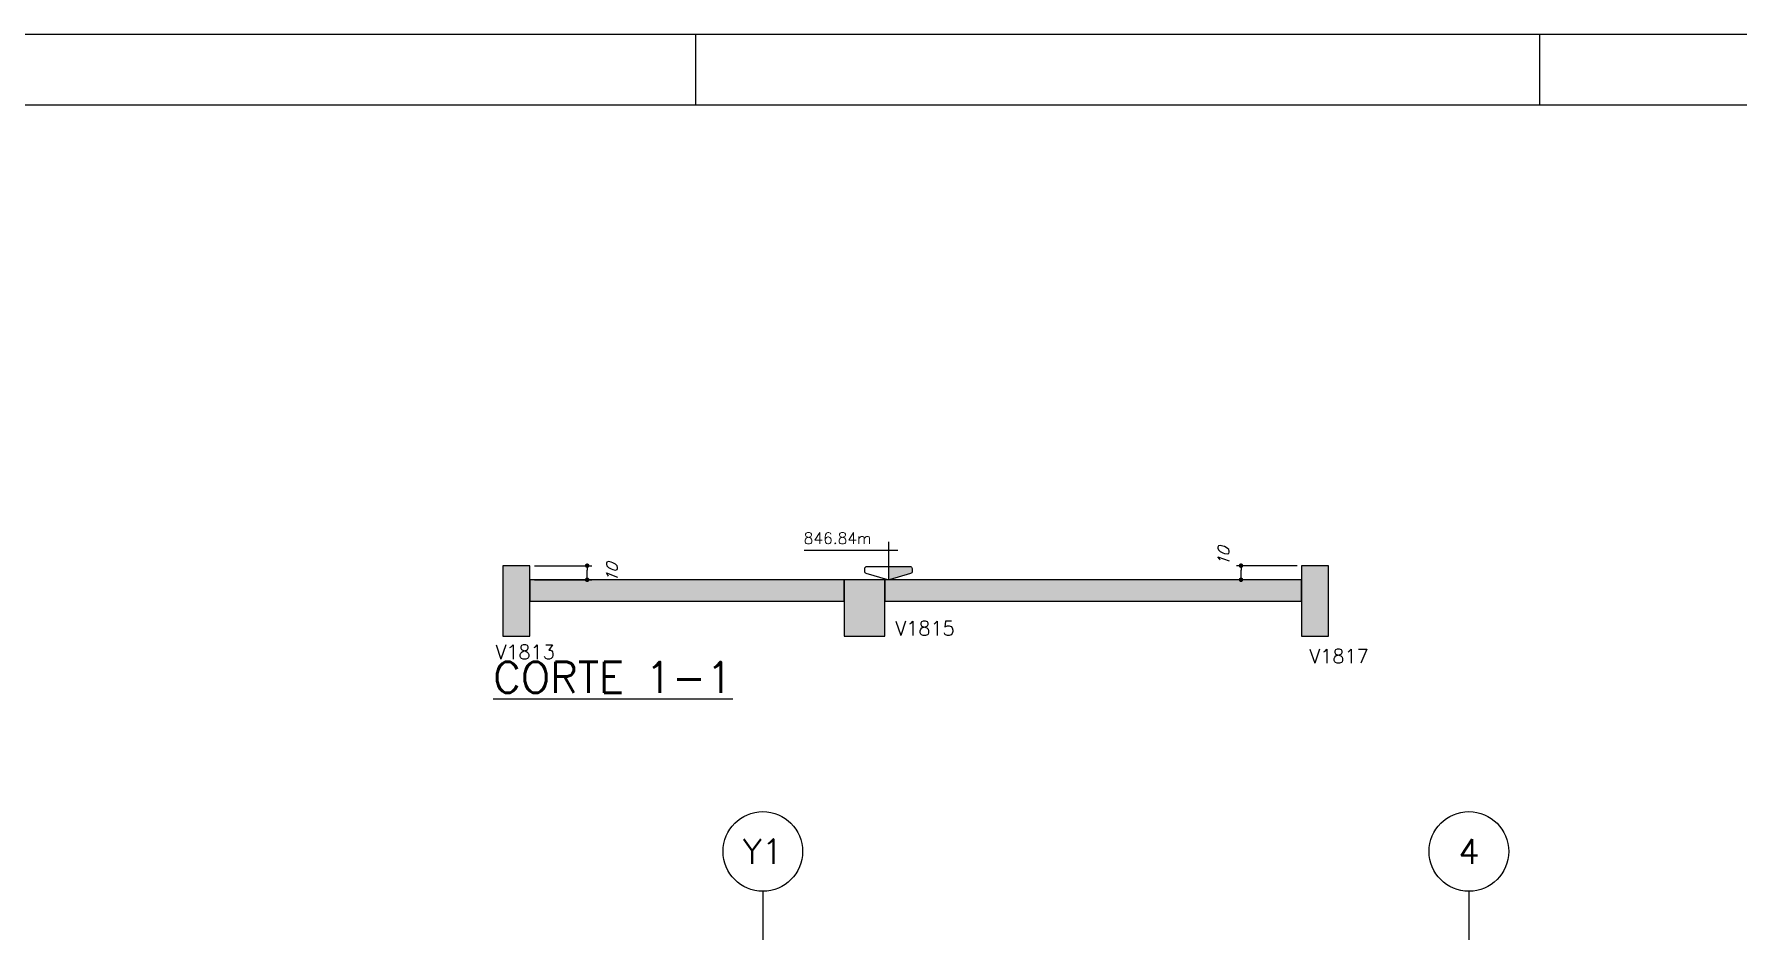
# Model space of a CAD drawing. Header units: millimetres. Extents: x -2404 to 6316, y -1750 to 2455.
# Drawn here: x -1226 to -19, y 1820 to 2455 of the extents above; entities that cross this region are included whole.
import ezdxf
from ezdxf.enums import TextEntityAlignment as Align

# ---------------------------------------------------------------- set-up
doc = ezdxf.new("R2010")
doc.units = ezdxf.units.MM
doc.header["$LTSCALE"] = 50
doc.linetypes.add('EIXO', pattern=[6.8, 6, -0.4, 0, -0.4])
for name, color, linetype in [('F-AUX', 2, 'Continuous'), ('F-CORTE', 4, 'Continuous'), ('F-COTAS', 106, 'Continuous'), ('F-EIXO', 12, 'EIXO'), ('F-MARGEM', 1, 'Continuous'), ('F-SOLIDO', 71, 'Continuous'), ('F-SOLIDO-CORTE', 71, 'Continuous'), ('F-TEXTO', 6, 'Continuous'), ('F-TEXTO-YELLOW', 2, 'Continuous')]:
    doc.layers.add(name, color=color, linetype=linetype)
doc.styles.add('CP-TEXT-INCL', font='romans.shx', dxfattribs={"oblique": 20})
doc.styles.add('MCP', font='romans.shx')
doc.styles.add('ROMANS', font='romans.shx')
doc.dimstyles.new('CP-COTAS-50', dxfattribs={"dimscale": 0.64, "dimtxt": 12.5, "dimasz": 5, "dimexe": 5, "dimexo": 5, "dimgap": 2.5, "dimtad": 1, "dimdec": 1, "dimdsep": 46, "dimtxsty": 'CP-TEXT-INCL', "dimblk1": 'DOT', "dimblk2": 'DOT', "dimsah": 1, "dimcen": 9, "dimclrd": 256, "dimclre": 256, "dimclrt": 256, "dimadec": 0, "dimazin": 0, "dimtfac": 1, "dimtdec": 1, "dimtmove": 2, "dimatfit": 3, "dimldrblk": 'DOT', "dimfxl": 0, "dimtolj": 1, "dimarcsym": 0})

# ---------------------------------------------------------------- blocks, each defined once
blk = doc.blocks.new('*U19')
at = {"layer": 'F-EIXO'}
blk.add_line((0, 0), (0, -2579.8), dxfattribs=at)
at = {"layer": 'F-EIXO', "color": 2, "linetype": 'Continuous'}
blk.add_circle((0, 28.2), 28.2, dxfattribs=at)
at = {"layer": 'F-TEXTO', "style": 'ROMANS'}
blk.add_attdef('EIXO', text='', height=17.5, rotation=360, dxfattribs=at).set_placement((0, 28.2), align=Align.MIDDLE_CENTER)
blk = doc.blocks.new('*U20')
at = {"layer": 'F-EIXO'}
blk.add_line((0, 0), (0, -2579.8), dxfattribs=at)
at = {"layer": 'F-EIXO', "color": 2, "linetype": 'Continuous'}
blk.add_circle((0, 28.2), 28.2, dxfattribs=at)
at = {"layer": 'F-TEXTO', "style": 'ROMANS'}
blk.add_attdef('EIXO', text='', height=17.5, rotation=360, dxfattribs=at).set_placement((0, 28.2), align=Align.MIDDLE_CENTER)
blk = doc.blocks.new('Nível - Vista')
at = {"layer": 'F-SOLIDO'}
blk.add_hatch(color=256, dxfattribs=at).paths.add_polyline_path([(0, 0.238), (-0.38, 0.238, 0.414214), (-0.42, 0.198), (-0.42, 0.148, 0.331206), (-0.391, 0.11), (-0.011, 0.002, 0.072993), (0, 0)])
at = {"layer": 'F-AUX', "color": 2}
for p, q in [((0, 0.67), (0, 0)), ((-0.168, 0.521), (1.493, 0.521))]:
    blk.add_line(p, q, dxfattribs=at)
blk.add_lwpolyline([(-0.011, 0.002, 0.146769), (0.011, 0.002), (0.391, 0.11, 0.331206), (0.42, 0.148), (0.42, 0.198, 0.414214), (0.38, 0.238), (-0.38, 0.238, 0.414214), (-0.42, 0.198), (-0.42, 0.148, 0.331206), (-0.391, 0.11), (-0.011, 0.002, 0.146769), (0.011, 0.002)], format="xyb", dxfattribs=at)
at = {"layer": 'F-TEXTO', "color": 3, "style": 'MCP'}
blk.add_attdef('NÍVEL', (0.19, 0.636), '', height=0.25, dxfattribs=at)
blk = doc.blocks.new('_DOT')
at = {"color": 0, "linetype": 'ByBlock'}
blk.add_line((-0.5, 0), (-1, 0), dxfattribs=at)
at = {"color": 0, "linetype": 'ByBlock', "const_width": 0.5}
blk.add_lwpolyline([(-0.25, 0, 1), (0.25, 0, 1)], format="xyb", close=True, dxfattribs=at)
blk = doc.blocks.new('*D124')
at = {"layer": 'DEFPOINTS', "color": 0, "transparency": 16777216}
for p in [(-370.9, 2078.4), (-328, 2078.4), (-328, 2068.4)]:
    blk.add_point(p, dxfattribs=at)
at = {"layer": 'F-COTAS', "lineweight": -2, "transparency": 16777216}
for p, q in [((-331.2, 2078.4), (-374.1, 2078.4)), ((-331.2, 2068.4), (-374.1, 2068.4)), ((-370.9, 2071.6), (-370.9, 2075.2))]:
    blk.add_line(p, q, dxfattribs=at)
at = {"layer": 'F-COTAS', "lineweight": -2, "transparency": 16777216, "xscale": 3.2, "yscale": 3.2, "zscale": 3.2}
for p, rotation in [((-370.9, 2078.4), 90), ((-370.9, 2068.4), 270)]:
    blk.add_blockref('_DOT', p, dxfattribs=dict(at, rotation=rotation))
at = {"layer": 'F-COTAS', "transparency": 16777216, "insert": (-383.2, 2084.8), "char_height": 8, "attachment_point": 5, "rotation": 90, "style": 'CP-TEXT-INCL'}
blk.add_mtext('\\A1;10', dxfattribs=at)
blk = doc.blocks.new('*D125')
at = {"layer": 'DEFPOINTS', "color": 0, "transparency": 16777216}
for p in [(-874.5, 2078.4), (-833.9, 2078.4), (-874.5, 2068.4)]:
    blk.add_point(p, dxfattribs=at)
at = {"layer": 'F-COTAS', "lineweight": -2, "transparency": 16777216}
for p, q in [((-871.3, 2078.4), (-830.7, 2078.4)), ((-871.3, 2068.4), (-830.7, 2068.4)), ((-833.9, 2071.6), (-833.9, 2075.2))]:
    blk.add_line(p, q, dxfattribs=at)
at = {"layer": 'F-COTAS', "lineweight": -2, "transparency": 16777216, "xscale": 3.2, "yscale": 3.2, "zscale": 3.2}
for p, rotation in [((-833.9, 2078.4), 90), ((-833.9, 2068.4), 270)]:
    blk.add_blockref('_DOT', p, dxfattribs=dict(at, rotation=rotation))
at = {"layer": 'F-COTAS', "transparency": 16777216, "insert": (-816.3, 2073.4), "char_height": 8, "attachment_point": 5, "rotation": 90, "style": 'CP-TEXT-INCL'}
blk.add_mtext('\\A1;10', dxfattribs=at)
blk = doc.blocks.new('A0-3L')
at = {"layer": 'F-MARGEM', "color": 2}
for p, q in [((32.95, 83.1), (32.95, 84.1)), ((44.9, 84.1), (44.9, 83.1))]:
    blk.add_line(p, q, dxfattribs=at)
blk.add_lwpolyline([(0, 0), (0, 84.1), (174.4, 84.1), (174.4, 0)], close=True, dxfattribs=at)
at = {"layer": 'F-MARGEM', "color": 7}
blk.add_lwpolyline([(2.5, 83.1), (173.4, 83.1), (173.4, 1), (2.5, 1)], close=True, dxfattribs=at)

msp = doc.modelspace()

# ---------------------------------------------------------------- hatches: boundary and pattern name
at = {"layer": 'F-SOLIDO-CORTE', "linetype": 'Continuous'}
for points in [[(-893.5, 2071.884), (-893.5, 2062.197), (-893.5, 2028.379), (-880.649, 2028.379), (-878.181, 2028.379), (-874.5, 2028.379), (-874.5, 2034.874), (-874.5, 2044.561), (-874.5, 2078.379), (-876.968, 2078.379), (-880.649, 2078.379), (-893.5, 2078.379)], [(-328, 2067.165), (-328, 2057.568), (-328, 2028.379), (-316.908, 2028.379), (-312.647, 2028.379), (-309, 2028.379), (-309, 2039.593), (-309, 2049.19), (-309, 2078.379), (-313.261, 2078.379), (-316.908, 2078.379), (-328, 2078.379)], [(-724.011, 2068.379), (-874.5, 2068.379), (-874.5, 2066.43), (-874.5, 2063.524), (-874.5, 2053.379), (-724.011, 2053.379), (-695.11, 2053.379), (-652, 2053.379), (-652, 2055.327), (-652, 2058.234), (-652, 2068.379), (-680.902, 2068.379)], [(-652, 2063.183), (-652, 2055.433), (-652, 2028.379), (-632.386, 2028.379), (-628.619, 2028.379), (-623, 2028.379), (-623, 2033.575), (-623, 2041.325), (-623, 2068.379), (-626.767, 2068.379), (-632.386, 2068.379), (-652, 2068.379)], [(-385.434, 2068.379), (-385.609, 2068.379), (-570.93, 2068.379), (-586.128, 2068.379), (-608.797, 2068.379), (-623, 2068.379), (-623, 2066.43), (-623, 2063.524), (-623, 2053.379), (-608.797, 2053.379), (-593.599, 2053.379), (-570.93, 2053.379), (-385.609, 2053.379), (-385.434, 2053.379), (-362.313, 2053.379), (-328, 2053.379), (-328, 2056.64), (-328, 2059.478), (-328, 2068.379), (-351.121, 2068.379)]]:
    msp.add_hatch(color=256, dxfattribs=at).paths.add_polyline_path(points, flags=16)

# ---------------------------------------------------------------- linework, layer by layer
at = {"layer": 'F-CORTE', "linetype": 'Continuous'}
for p, q in [((-880.649, 2078.379), (-893.5, 2078.379)), ((-893.5, 2078.379), (-893.5, 2077.729)), ((-893.5, 2077.729), (-893.5, 2076.474)), ((-893.5, 2076.474), (-893.5, 2073.379)), ((-876.968, 2078.379), (-880.649, 2078.379)), ((-874.5, 2078.379), (-876.968, 2078.379)), ((-874.5, 2068.379), (-874.5, 2078.379)), ((-316.908, 2078.379), (-328, 2078.379)), ((-328, 2078.379), (-328, 2068.379)), ((-313.261, 2078.379), (-316.908, 2078.379)), ((-309, 2078.379), (-313.261, 2078.379)), ((-309, 2049.19), (-309, 2078.379)), ((-893.5, 2073.379), (-893.5, 2073.379)), ((-893.5, 2073.379), (-893.5, 2071.884)), ((-893.5, 2071.884), (-893.5, 2033.379)), ((-724.011, 2068.379), (-874.5, 2068.379)), ((-652, 2068.379), (-724.011, 2068.379)), ((-632.386, 2068.379), (-652, 2068.379)), ((-626.767, 2068.379), (-632.386, 2068.379)), ((-623, 2068.379), (-626.767, 2068.379)), ((-385.434, 2068.379), (-623, 2068.379)), ((-328, 2068.379), (-385.434, 2068.379)), ((-874.5, 2044.561), (-874.5, 2053.379)), ((-874.5, 2053.379), (-724.011, 2053.379)), ((-724.011, 2053.379), (-695.11, 2053.379)), ((-695.11, 2053.379), (-652, 2053.379)), ((-652, 2053.379), (-652, 2028.379)), ((-623, 2041.325), (-623, 2053.379)), ((-623, 2053.379), (-608.797, 2053.379)), ((-608.797, 2053.379), (-593.599, 2053.379)), ((-593.599, 2053.379), (-570.93, 2053.379)), ((-570.93, 2053.379), (-385.609, 2053.379)), ((-385.609, 2053.379), (-385.434, 2053.379)), ((-385.434, 2053.379), (-362.313, 2053.379)), ((-362.313, 2053.379), (-328, 2053.379)), ((-328, 2053.379), (-328, 2028.379)), ((-874.5, 2034.874), (-874.5, 2044.561)), ((-623, 2033.575), (-623, 2041.325)), ((-309, 2039.593), (-309, 2049.19)), ((-309, 2028.379), (-309, 2039.593)), ((-893.5, 2033.379), (-893.5, 2032.729)), ((-893.5, 2032.729), (-893.5, 2031.504)), ((-893.5, 2031.504), (-893.5, 2028.379)), ((-893.5, 2028.379), (-893.5, 2028.379)), ((-893.5, 2028.379), (-880.649, 2028.379)), ((-880.649, 2028.379), (-878.181, 2028.379)), ((-878.181, 2028.379), (-874.5, 2028.379)), ((-874.5, 2028.379), (-874.5, 2034.874)), ((-652, 2028.379), (-632.386, 2028.379)), ((-632.386, 2028.379), (-628.619, 2028.379)), ((-628.619, 2028.379), (-623, 2028.379)), ((-623, 2028.379), (-623, 2033.575)), ((-328, 2028.379), (-316.908, 2028.379)), ((-316.908, 2028.379), (-312.647, 2028.379)), ((-312.647, 2028.379), (-309, 2028.379))]:
    msp.add_line(p, q, dxfattribs=at)
at = {"layer": 'F-SOLIDO-CORTE', "linetype": 'Continuous'}
for points in [[(-893.5, 2071.884), (-893.5, 2062.197), (-893.5, 2028.379), (-880.649, 2028.379), (-878.181, 2028.379), (-874.5, 2028.379), (-874.5, 2034.874), (-874.5, 2044.561), (-874.5, 2078.379), (-876.968, 2078.379), (-880.649, 2078.379), (-893.5, 2078.379), (-893.5, 2071.884)], [(-328, 2067.165), (-328, 2057.568), (-328, 2028.379), (-316.908, 2028.379), (-312.647, 2028.379), (-309, 2028.379), (-309, 2039.592), (-309, 2049.19), (-309, 2078.379), (-313.261, 2078.379), (-316.908, 2078.379), (-328, 2078.379), (-328, 2067.165)], [(-724.011, 2068.379), (-874.5, 2068.379), (-874.5, 2066.43), (-874.5, 2063.524), (-874.5, 2053.379), (-724.011, 2053.379), (-695.11, 2053.379), (-652, 2053.379), (-652, 2055.327), (-652, 2058.234), (-652, 2068.379), (-680.902, 2068.379), (-724.011, 2068.379)], [(-652, 2063.183), (-652, 2055.433), (-652, 2028.379), (-632.386, 2028.379), (-628.619, 2028.379), (-623, 2028.379), (-623, 2033.575), (-623, 2041.325), (-623, 2068.379), (-626.767, 2068.379), (-632.386, 2068.379), (-652, 2068.379), (-652, 2063.183)], [(-385.434, 2068.379), (-385.609, 2068.379), (-570.93, 2068.379), (-586.128, 2068.379), (-608.797, 2068.379), (-623, 2068.379), (-623, 2066.43), (-623, 2063.524), (-623, 2053.379), (-608.797, 2053.379), (-593.599, 2053.379), (-570.93, 2053.379), (-385.609, 2053.379), (-385.434, 2053.379), (-362.313, 2053.379), (-328, 2053.379), (-328, 2056.64), (-328, 2059.478), (-328, 2068.379), (-351.121, 2068.379), (-385.434, 2068.379)]]:
    msp.add_lwpolyline(points, dxfattribs=at)

# ---------------------------------------------------------------- block references
ref = msp.add_blockref('Nível - Vista', (-620.575, 2068.379), dxfattribs=dict(xscale=-40, yscale=40, zscale=40))
ref.add_attrib('NÍVEL', '846.84m', (-680.556, 2093.809), dxfattribs={"layer": 'F-TEXTO', "color": 3, "height": 8, "style": 'MCP'})
at = {"layer": 'F-EIXO', "linetype": 'Continuous'}
for name, p, values in [('*U19', (-709.5, 1847.82), {'EIXO': 'Y1'}), ('*U20', (-209.5, 1847.82), {'EIXO': '4'})]:
    msp.add_blockref(name, p, dxfattribs=at).add_auto_attribs(values)
at = {"layer": 'F-MARGEM', "xscale": 50, "yscale": 50, "zscale": 50}
msp.add_blockref('A0-3L', (-2404.482, -1750.135), dxfattribs=at)

# ---------------------------------------------------------------- texts
at = {"layer": 'F-TEXTO', "style": 'ROMANS'}
msp.add_text('%%UCORTE 1-1', height=21.875, dxfattribs=at).set_placement((-900.5, 1988.379))
at = {"layer": 'F-TEXTO-YELLOW', "linetype": 'Continuous', "style": 'MCP'}
for s, p in [('V1815', (-615.673, 2029.032)), ('V1813', (-898.827, 2012.257)), ('V1817', (-322.513, 2009.296))]:
    msp.add_text(s, height=10, dxfattribs=at).set_placement(p)

# ---------------------------------------------------------------- dimensions: what is measured, and where the dimension line sits
at = {"layer": 'F-COTAS'}
dim = msp.add_linear_dim(base=(-370.881, 2078.379), p1=(-328, 2068.379), p2=(-328, 2078.379), angle=90, dimstyle='CP-COTAS-50', dxfattribs=at)
dim.commit()
dim.dimension.update_dxf_attribs({"geometry": '*D124', "text_midpoint": (-383.155, 2084.837), "dimtype": 160})
dim = msp.add_linear_dim(base=(-833.862, 2078.379), p1=(-874.5, 2068.379), p2=(-874.5, 2078.379), angle=90, dimstyle='CP-COTAS-50', dxfattribs=at)
dim.commit()
dim.dimension.update_dxf_attribs({"geometry": '*D125', "text_midpoint": (-816.262, 2073.379)})

doc.saveas('drawing.dxf')
